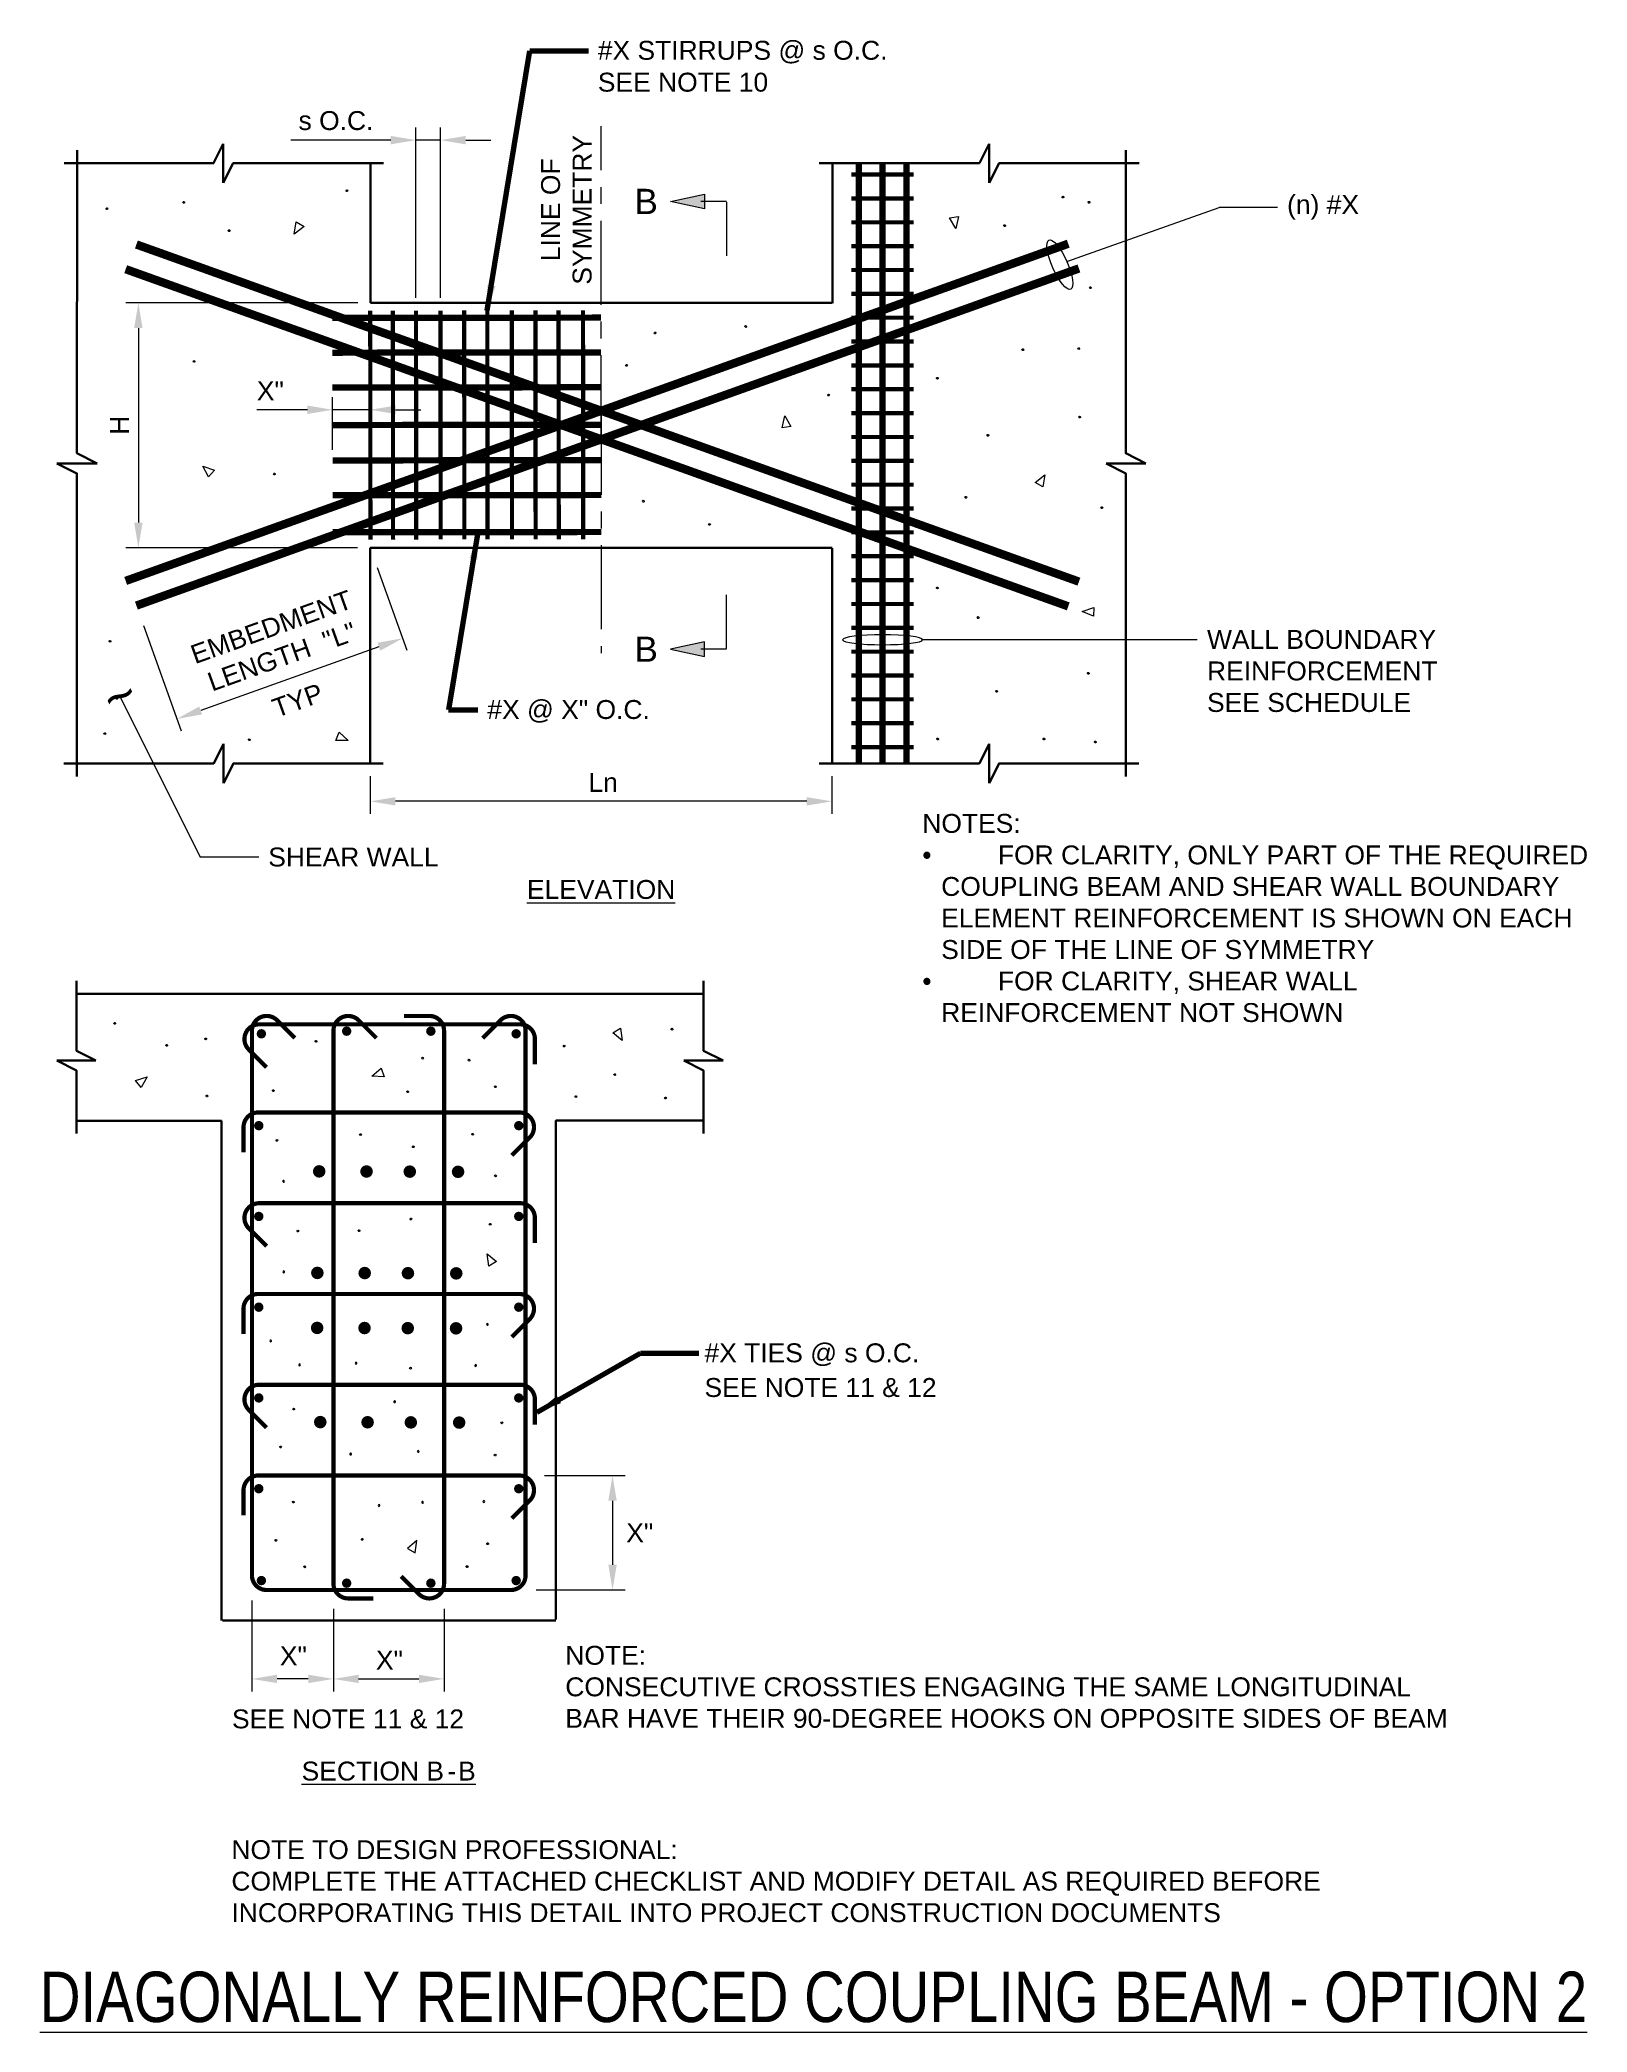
# Model space of a CAD drawing. Header units: inches. Extents: x -1340 to -1248, y 1490 to 1608.
import ezdxf

# ---------------------------------------------------------------- set-up
doc = ezdxf.new("R2010")
doc.units = ezdxf.units.IN
doc.header["$LTSCALE"] = 5
doc.header["$MEASUREMENT"] = 0
doc.linetypes.add('CENTER', pattern=[2, 1.25, -0.25, 0.25, -0.25])
for name, color, linetype, lineweight in [('S-ANNO-DIMS', 1, 'Continuous', 20), ('S-ANNO-TEXT', 7, 'Continuous', 20), ('S-DETL', 3, 'Continuous', 30), ('S-DETL-PATT', 7, 'Continuous', 15), ('S-GRID', 9, 'CENTER', 20)]:
    doc.layers.add(name, color=color, linetype=linetype, lineweight=lineweight)
doc.styles.add('Romans', font='arial.ttf')
doc.dimstyles.get("Standard").update_dxf_attribs({"dimtxt": 0.18, "dimasz": 0.18, "dimexe": 0.18, "dimexo": 0.0625, "dimgap": 0.09, "dimtad": 0, "dimtih": 1, "dimtoh": 1, "dimdec": 4, "dimzin": 0, "dimdsep": 46, "dimtxsty": 'Standard', "dimcen": 0.09, "dimadec": 0, "dimazin": 0, "dimtfac": 1, "dimtdec": 4, "dimtofl": 0, "dimtmove": 0, "dimatfit": 3, "dimfxl": 1, "dimtolj": 1, "dimtzin": 0, "dimarcsym": 0})

# ---------------------------------------------------------------- blocks, each defined once
blk = doc.blocks.new('*D0')
at = {"layer": 'Defpoints', "color": 0, "transparency": 16777216}
for p in [(-1320.65, 1592.47), (-1334.45, 1577.9), (-1320.66, 1577.9)]:
    blk.add_point(p, dxfattribs=at)
at = {"layer": 'S-ANNO-DIMS', "transparency": 16777216}
for p, q in [((-1321.4, 1592.47), (-1335.2, 1592.47)), ((-1334.45, 1590.97), (-1334.45, 1579.4)), ((-1321.41, 1577.9), (-1335.2, 1577.9))]:
    blk.add_line(p, q, dxfattribs=at)
for points in [[(-1334.7, 1590.97), (-1334.2, 1590.97), (-1334.45, 1592.47)], [(-1334.7, 1579.4), (-1334.2, 1579.4), (-1334.45, 1577.9)]]:
    blk.add_solid(points, dxfattribs=at)
at = {"layer": 'S-ANNO-DIMS', "transparency": 16777216, "insert": (-1335.57, 1585.19), "char_height": 1.125, "attachment_point": 5, "rotation": 90, "style": 'Romans'}
blk.add_mtext('\\A1;H', dxfattribs=at)
blk = doc.blocks.new('*D1')
at = {"layer": 'Defpoints', "color": 0, "transparency": 16777216}
for p in [(-1322.9, 1586.11), (-1322.9, 1582.98), (-1320.65, 1582.98)]:
    blk.add_point(p, dxfattribs=at)
at = {"layer": 'S-ANNO-DIMS', "transparency": 16777216}
for p, q in [((-1322.9, 1583.73), (-1322.9, 1586.86)), ((-1320.65, 1583.73), (-1320.65, 1586.86)), ((-1324.4, 1586.11), (-1327.4, 1586.11)), ((-1320.65, 1586.11), (-1322.9, 1586.11)), ((-1319.15, 1586.11), (-1317.65, 1586.11))]:
    blk.add_line(p, q, dxfattribs=at)
for points in [[(-1324.4, 1586.36), (-1324.4, 1585.86), (-1322.9, 1586.11)], [(-1319.15, 1586.36), (-1319.15, 1585.86), (-1320.65, 1586.11)]]:
    blk.add_solid(points, dxfattribs=at)
blk = doc.blocks.new('*D2')
at = {"layer": 'Defpoints', "color": 0, "transparency": 16777216}
for p in [(-1311.05, 1522.72), (-1311.55, 1515.91), (-1306.25, 1515.91)]:
    blk.add_point(p, dxfattribs=at)
at = {"layer": 'S-ANNO-DIMS', "transparency": 16777216}
for p, q in [((-1310.3, 1522.72), (-1305.5, 1522.72)), ((-1306.25, 1521.22), (-1306.25, 1517.41)), ((-1310.8, 1515.91), (-1305.5, 1515.91))]:
    blk.add_line(p, q, dxfattribs=at)
for points in [[(-1306.5, 1521.22), (-1306, 1521.22), (-1306.25, 1522.72)], [(-1306.5, 1517.41), (-1306, 1517.41), (-1306.25, 1515.91)]]:
    blk.add_solid(points, dxfattribs=at)
blk = doc.blocks.new('*D3')
at = {"layer": 'Defpoints', "color": 0, "transparency": 16777216}
for p in [(-1327.7, 1516.03), (-1322.85, 1515.53), (-1327.7, 1510.62)]:
    blk.add_point(p, dxfattribs=at)
at = {"layer": 'S-ANNO-DIMS', "transparency": 16777216}
for p, q in [((-1327.7, 1515.28), (-1327.7, 1509.87)), ((-1322.85, 1514.78), (-1322.85, 1509.87)), ((-1324.35, 1510.62), (-1326.2, 1510.62))]:
    blk.add_line(p, q, dxfattribs=at)
for points in [[(-1326.2, 1510.87), (-1326.2, 1510.37), (-1327.7, 1510.62)], [(-1324.35, 1510.87), (-1324.35, 1510.37), (-1322.85, 1510.62)]]:
    blk.add_solid(points, dxfattribs=at)
blk = doc.blocks.new('*D4')
at = {"layer": 'Defpoints', "color": 0, "transparency": 16777216}
for p in [(-1317.94, 1602.15), (-1317.94, 1592.01), (-1316.48, 1592.01)]:
    blk.add_point(p, dxfattribs=at)
at = {"layer": 'S-ANNO-DIMS', "transparency": 16777216}
for p, q in [((-1317.94, 1592.76), (-1317.94, 1602.9)), ((-1316.48, 1592.76), (-1316.48, 1602.9)), ((-1319.44, 1602.15), (-1325.39, 1602.15)), ((-1316.48, 1602.15), (-1317.94, 1602.15)), ((-1314.98, 1602.15), (-1313.48, 1602.15))]:
    blk.add_line(p, q, dxfattribs=at)
for points in [[(-1319.44, 1602.4), (-1319.44, 1601.9), (-1317.94, 1602.15)], [(-1314.98, 1602.4), (-1314.98, 1601.9), (-1316.48, 1602.15)]]:
    blk.add_solid(points, dxfattribs=at)
blk = doc.blocks.new('*D5')
at = {"layer": 'Defpoints', "color": 0, "transparency": 16777216}
for p in [(-1320.49, 1577.43), (-1334.4, 1573.99), (-1332.16, 1567.72)]:
    blk.add_point(p, dxfattribs=at)
at = {"layer": 'S-ANNO-DIMS', "transparency": 16777216}
for p, q in [((-1320.24, 1576.73), (-1318.48, 1571.81)), ((-1334.15, 1573.28), (-1331.9, 1567.01)), ((-1320.15, 1572.01), (-1330.74, 1568.22))]:
    blk.add_line(p, q, dxfattribs=at)
for points in [[(-1320.23, 1572.25), (-1320.06, 1571.78), (-1318.73, 1572.52)], [(-1330.83, 1568.46), (-1330.66, 1567.99), (-1332.16, 1567.72)]]:
    blk.add_solid(points, dxfattribs=at)
blk = doc.blocks.new('*D6')
at = {"layer": 'Defpoints', "color": 0, "transparency": 16777216}
for p in [(-1322.85, 1515.53), (-1316.27, 1515.53), (-1316.27, 1510.62)]:
    blk.add_point(p, dxfattribs=at)
at = {"layer": 'S-ANNO-DIMS', "transparency": 16777216}
for p, q in [((-1322.85, 1514.78), (-1322.85, 1509.87)), ((-1316.27, 1514.78), (-1316.27, 1509.87)), ((-1321.35, 1510.62), (-1317.77, 1510.62))]:
    blk.add_line(p, q, dxfattribs=at)
for points in [[(-1321.35, 1510.87), (-1321.35, 1510.37), (-1322.85, 1510.62)], [(-1317.77, 1510.87), (-1317.77, 1510.37), (-1316.27, 1510.62)]]:
    blk.add_solid(points, dxfattribs=at)
blk = doc.blocks.new('*D7')
at = {"layer": 'Defpoints', "color": 0, "transparency": 16777216}
for p in [(-1320.66, 1565.07), (-1293.2, 1565.07), (-1320.66, 1562.82)]:
    blk.add_point(p, dxfattribs=at)
at = {"layer": 'S-ANNO-DIMS', "transparency": 16777216}
for p, q in [((-1320.66, 1564.32), (-1320.66, 1562.07)), ((-1293.2, 1564.32), (-1293.2, 1562.07)), ((-1294.7, 1562.82), (-1319.16, 1562.82))]:
    blk.add_line(p, q, dxfattribs=at)
for points in [[(-1319.16, 1563.07), (-1319.16, 1562.57), (-1320.66, 1562.82)], [(-1294.7, 1563.07), (-1294.7, 1562.57), (-1293.2, 1562.82)]]:
    blk.add_solid(points, dxfattribs=at)

msp = doc.modelspace()

# ---------------------------------------------------------------- hatches: boundary and pattern name
at = {"layer": 'S-ANNO-TEXT'}
h = msp.add_hatch(color=256, dxfattribs=at)
h.dxf.hatch_style = 2
h.paths.add_polyline_path([(-1300.7865564, 1598.0695282), (-1302.8003367, 1598.5030134), (-1300.7865564, 1598.9360646)])
h = msp.add_hatch(color=256, dxfattribs=at)
h.dxf.hatch_style = 2
h.paths.add_polyline_path([(-1300.7865564, 1572.3021671), (-1302.8003367, 1571.8686818), (-1300.7865564, 1571.4356306)])
at = {"layer": 'S-DETL', "linetype": 'Continuous'}
h = msp.add_hatch(color=256, dxfattribs=at)
h.dxf.hatch_style = 1
h.paths.add_polyline_path([(-1327.4158883, 1548.9929978, 1), (-1326.8533883, 1548.9929978, 1)])
h = msp.add_hatch(color=256, dxfattribs=at)
h.dxf.hatch_style = 1
h.paths.add_polyline_path([(-1327.4158883, 1548.9929978, 1), (-1326.8533883, 1548.9929978, 1)])
h = msp.add_hatch(color=256, dxfattribs=at)
h.dxf.hatch_style = 1
h.paths.add_polyline_path([(-1327.4158883, 1548.9929978, 1), (-1326.8533883, 1548.9929978, 1)])
h = msp.add_hatch(color=256, dxfattribs=at)
h.dxf.hatch_style = 1
h.paths.add_polyline_path([(-1322.3430618, 1549.1479691, -1), (-1321.7805618, 1549.1479691, -1)])
h = msp.add_hatch(color=256, dxfattribs=at)
h.dxf.hatch_style = 1
h.paths.add_polyline_path([(-1316.7740265, 1549.1479691, 1), (-1317.3365265, 1549.1479691, 1)])
h = msp.add_hatch(color=256, dxfattribs=at)
h.dxf.hatch_style = 1
h.paths.add_polyline_path([(-1311.7012, 1548.9929978, -1), (-1312.2637, 1548.9929978, -1)])
h = msp.add_hatch(color=256, dxfattribs=at)
h.dxf.hatch_style = 1
h.paths.add_polyline_path([(-1311.7012, 1548.9929978, -1), (-1312.2637, 1548.9929978, -1)])
h = msp.add_hatch(color=256, dxfattribs=at)
h.dxf.hatch_style = 1
h.paths.add_polyline_path([(-1311.7012, 1548.9929978, -1), (-1312.2637, 1548.9929978, -1)])
h = msp.add_hatch(color=256, dxfattribs=at)
h.dxf.hatch_style = 1
h.paths.add_polyline_path([(-1327.5708597, 1543.5280034, -1), (-1327.0083597, 1543.5280034, -1)])
h = msp.add_hatch(color=256, dxfattribs=at)
h.dxf.hatch_style = 1
h.paths.add_polyline_path([(-1311.5462286, 1543.5280034, 1), (-1312.1087286, 1543.5280034, 1)])
h = msp.add_hatch(color=256, dxfattribs=at)
h.dxf.hatch_style = 1
h.paths.add_polyline_path([(-1324.0704721, 1540.8104096, -1), (-1323.3204721, 1540.8104096, -1)])
h = msp.add_hatch(color=256, dxfattribs=at)
h.dxf.hatch_style = 1
h.paths.add_polyline_path([(-1321.2557608, 1540.8014994, -1), (-1320.5057608, 1540.8014994, -1)])
h = msp.add_hatch(color=256, dxfattribs=at)
h.dxf.hatch_style = 1
h.paths.add_polyline_path([(-1318.6844247, 1540.7933596, -1), (-1317.9344247, 1540.7933596, -1)])
h = msp.add_hatch(color=256, dxfattribs=at)
h.dxf.hatch_style = 1
h.paths.add_polyline_path([(-1315.8114465, 1540.7842649, -1), (-1315.0614465, 1540.7842649, -1)])
h = msp.add_hatch(color=256, dxfattribs=at)
h.dxf.hatch_style = 1
h.paths.add_polyline_path([(-1327.5708597, 1538.1293003, -1), (-1327.0083597, 1538.1293003, -1)])
h = msp.add_hatch(color=256, dxfattribs=at)
h.dxf.hatch_style = 1
h.paths.add_polyline_path([(-1311.5462286, 1538.1293003, 1), (-1312.1087286, 1538.1293003, 1)])
h = msp.add_hatch(color=256, dxfattribs=at)
h.dxf.hatch_style = 1
h.paths.add_polyline_path([(-1324.1800904, 1534.7689568, -1), (-1323.4300904, 1534.7689568, -1)])
h = msp.add_hatch(color=256, dxfattribs=at)
h.dxf.hatch_style = 1
h.paths.add_polyline_path([(-1321.3653791, 1534.7600466, -1), (-1320.6153791, 1534.7600466, -1)])
h = msp.add_hatch(color=256, dxfattribs=at)
h.dxf.hatch_style = 1
h.paths.add_polyline_path([(-1318.794043, 1534.7519068, -1), (-1318.044043, 1534.7519068, -1)])
h = msp.add_hatch(color=256, dxfattribs=at)
h.dxf.hatch_style = 1
h.paths.add_polyline_path([(-1315.9210648, 1534.7428121, -1), (-1315.1710648, 1534.7428121, -1)])
h = msp.add_hatch(color=256, dxfattribs=at)
h.dxf.hatch_style = 1
h.paths.add_polyline_path([(-1327.5708595, 1532.7305972, -1), (-1327.0083595, 1532.7305972, -1)])
h = msp.add_hatch(color=256, dxfattribs=at)
h.dxf.hatch_style = 1
h.paths.add_polyline_path([(-1311.5462288, 1532.7305972, 1), (-1312.1087288, 1532.7305972, 1)])
h = msp.add_hatch(color=256, dxfattribs=at)
h.dxf.hatch_style = 1
h.paths.add_polyline_path([(-1324.1906578, 1531.4992874, -1), (-1323.4406578, 1531.4992874, -1)])
h = msp.add_hatch(color=256, dxfattribs=at)
h.dxf.hatch_style = 1
h.paths.add_polyline_path([(-1321.3759465, 1531.4903772, -1), (-1320.6259465, 1531.4903772, -1)])
h = msp.add_hatch(color=256, dxfattribs=at)
h.dxf.hatch_style = 1
h.paths.add_polyline_path([(-1318.8046104, 1531.4822374, -1), (-1318.0546104, 1531.4822374, -1)])
h = msp.add_hatch(color=256, dxfattribs=at)
h.dxf.hatch_style = 1
h.paths.add_polyline_path([(-1315.9316322, 1531.4731427, -1), (-1315.1816322, 1531.4731427, -1)])
h = msp.add_hatch(color=256, dxfattribs=at)
h.dxf.hatch_style = 1
h.paths.add_polyline_path([(-1327.5708597, 1527.3318941, -1), (-1327.0083597, 1527.3318941, -1)])
h = msp.add_hatch(color=256, dxfattribs=at)
h.dxf.hatch_style = 1
h.paths.add_polyline_path([(-1311.5462286, 1527.3318941, 1), (-1312.1087286, 1527.3318941, 1)])
h = msp.add_hatch(color=256, dxfattribs=at)
h.dxf.hatch_style = 1
h.paths.add_polyline_path([(-1324.0070138, 1525.8946172, -1), (-1323.2570138, 1525.8946172, -1)])
h = msp.add_hatch(color=256, dxfattribs=at)
h.dxf.hatch_style = 1
h.paths.add_polyline_path([(-1321.1923025, 1525.885707, -1), (-1320.4423025, 1525.885707, -1)])
h = msp.add_hatch(color=256, dxfattribs=at)
h.dxf.hatch_style = 1
h.paths.add_polyline_path([(-1318.6209664, 1525.8775672, -1), (-1317.8709664, 1525.8775672, -1)])
h = msp.add_hatch(color=256, dxfattribs=at)
h.dxf.hatch_style = 1
h.paths.add_polyline_path([(-1315.7479882, 1525.8684726, -1), (-1314.9979882, 1525.8684726, -1)])
h = msp.add_hatch(color=256, dxfattribs=at)
h.dxf.hatch_style = 1
h.paths.add_polyline_path([(-1327.5708597, 1521.9331909, -1), (-1327.0083597, 1521.9331909, -1)])
h = msp.add_hatch(color=256, dxfattribs=at)
h.dxf.hatch_style = 1
h.paths.add_polyline_path([(-1311.5462286, 1521.9331909, 1), (-1312.1087286, 1521.9331909, 1)])
h = msp.add_hatch(color=256, dxfattribs=at)
h.dxf.hatch_style = 1
h.paths.add_polyline_path([(-1327.4158883, 1516.4681966, -1), (-1326.8533883, 1516.4681966, -1)])
h = msp.add_hatch(color=256, dxfattribs=at)
h.dxf.hatch_style = 1
h.paths.add_polyline_path([(-1327.4158883, 1516.4681966, -1), (-1326.8533883, 1516.4681966, -1)])
h = msp.add_hatch(color=256, dxfattribs=at)
h.dxf.hatch_style = 1
h.paths.add_polyline_path([(-1322.3430618, 1516.3132252, 1), (-1321.7805618, 1516.3132252, 1)])
h = msp.add_hatch(color=256, dxfattribs=at)
h.dxf.hatch_style = 1
h.paths.add_polyline_path([(-1316.7740265, 1516.3132252, -1), (-1317.3365265, 1516.3132252, -1)])
h = msp.add_hatch(color=256, dxfattribs=at)
h.dxf.hatch_style = 1
h.paths.add_polyline_path([(-1311.7012, 1516.4681966, 1), (-1312.2637, 1516.4681966, 1)])
h = msp.add_hatch(color=256, dxfattribs=at)
h.dxf.hatch_style = 1
h.paths.add_polyline_path([(-1311.7012, 1516.4681966, 1), (-1312.2637, 1516.4681966, 1)])
h = msp.add_hatch(color=256, dxfattribs=at)
h.dxf.hatch_style = 1
h.paths.add_polyline_path([(-1311.7012, 1516.4681966, 1), (-1312.2637, 1516.4681966, 1)])

# ---------------------------------------------------------------- linework, layer by layer
at = {"layer": 'S-ANNO-TEXT'}
for p, q in [((-1279.2277169, 1594.9288358), (-1270.1760281, 1598.1440417)), ((-1266.6975125, 1598.1440417), (-1270.1760281, 1598.1440417)), ((-1335.5313274, 1569.0382851), (-1330.7664824, 1559.507956)), ((-1327.2879668, 1559.507956), (-1330.7664824, 1559.507956))]:
    msp.add_line(p, q, dxfattribs=at)
for points in [[(-1300.7865564, 1598.0695282), (-1302.8003367, 1598.5030134), (-1300.7865564, 1598.9360646), (-1300.7865564, 1598.0695282)], [(-1299.4693906, 1598.5027964), (-1300.999447, 1598.5027964)], [(-1299.4693906, 1598.4612382), (-1299.4693906, 1595.2612599)], [(-1299.4693906, 1571.910457), (-1299.4693906, 1575.1104353)], [(-1300.7865564, 1572.3021671), (-1302.8003367, 1571.8686818), (-1300.7865564, 1571.4356306), (-1300.7865564, 1572.3021671)], [(-1299.4693906, 1571.8688988), (-1300.999447, 1571.8688988)], [(-1271.4764152, 1572.4312281), (-1287.8175322, 1572.4312281)]]:
    msp.add_lwpolyline(points, dxfattribs=at)
msp.add_ellipse((-1279.6484716, 1594.7421326), major_axis=(-0.6486151, 1.4617206), ratio=0.2878488853, dxfattribs=at)
msp.add_open_spline([(-1287.8175322, 1572.4312281), (-1287.8175322, 1572.2672741), (-1288.8807917, 1572.1345701), (-1290.1920982, 1572.1345701), (-1291.5034046, 1572.1345701), (-1292.5664471, 1572.2672741), (-1292.5664471, 1572.4312281), (-1292.5664471, 1572.5949651), (-1291.5034046, 1572.727669), (-1290.1920982, 1572.727669), (-1288.8807917, 1572.727669), (-1287.8175322, 1572.5949651), (-1287.8175322, 1572.4312281)], degree=3, knots=[0, 0, 0, 0, 1, 1, 1, 2, 2, 2, 3, 3, 3, 4, 4, 4, 4], dxfattribs=at)
at = {"layer": 'S-DETL', "linetype": 'Continuous'}
for points in [[(-1329.3977312, 1601.9383636), (-1329.9797455, 1600.774335), (-1338.8720524, 1600.7742265)], [(-1336.9085536, 1582.9221897), (-1338.1038933, 1583.5201037), (-1338.095961, 1601.5503179)], [(-1329.3977312, 1601.9383636), (-1329.3977312, 1599.6100894)], [(-1283.8463227, 1601.9384743), (-1284.4283359, 1600.7744478), (-1293.9529443, 1600.7742265)], [(-1283.8463227, 1601.9384743), (-1283.8463227, 1599.6102001)], [(-1275.722344, 1601.5504264), (-1275.7302763, 1583.5210817), (-1274.5318396, 1582.9221897)], [(-1329.3977312, 1599.6100894), (-1328.8156084, 1600.774335), (-1319.8762389, 1600.7742265)], [(-1320.6523303, 1600.7742265), (-1320.6523303, 1592.469105)], [(-1293.1768529, 1600.7742265), (-1293.1768529, 1592.445559)], [(-1283.8463227, 1599.6102001), (-1283.2641988, 1600.7744478), (-1274.9372465, 1600.7742265)], [(-1293.1879206, 1592.4682369), (-1320.6523303, 1592.4682369)], [(-1338.104099, 1564.2940607), (-1338.1037888, 1582.3249017), (-1339.2990159, 1582.9221897)], [(-1339.2990159, 1582.9221897), (-1336.9085536, 1582.9221897)], [(-1274.5318396, 1582.9221897), (-1276.9024176, 1582.9221897)], [(-1276.9024176, 1582.9221897), (-1275.7302876, 1582.325967), (-1275.7214759, 1564.2940607)], [(-1293.1960586, 1577.9034583), (-1320.6604683, 1577.9034583)], [(-1320.6604683, 1577.9034583), (-1320.6604683, 1565.0701521)], [(-1293.1849909, 1577.8799123), (-1293.1960586, 1565.0701521)], [(-1329.382277, 1566.2342892), (-1329.9642913, 1565.0702606), (-1338.8801904, 1565.0701521)], [(-1329.382277, 1566.2342892), (-1329.382277, 1563.906015)], [(-1283.8463227, 1566.2343998), (-1284.4283359, 1565.0703733), (-1293.9611078, 1565.0703862)], [(-1283.8463227, 1566.2343998), (-1283.8463227, 1563.9061256)], [(-1329.382277, 1563.906015), (-1328.8001542, 1565.0702606), (-1319.8843769, 1565.0701521)], [(-1283.8463227, 1563.9061256), (-1283.2641988, 1565.0703733), (-1274.9453845, 1565.0701521)], [(-1336.9707417, 1547.3975351), (-1338.1346636, 1547.9795692), (-1338.1350958, 1552.1454147)], [(-1300.8439717, 1551.3693233), (-1338.1350958, 1551.3693233)], [(-1299.6796176, 1547.3975351), (-1300.8435395, 1547.9795692), (-1300.8439717, 1552.1454147)], [(-1339.2990159, 1547.3975351), (-1338.1346639, 1546.8154314), (-1338.1350958, 1543.056231)], [(-1336.9707417, 1547.3975351), (-1339.2990159, 1547.3975351)], [(-1302.0078918, 1547.3975351), (-1300.8435398, 1546.8154314), (-1300.8439717, 1543.056231)], [(-1299.6796176, 1547.3975351), (-1302.0078918, 1547.3975351)], [(-1329.5109639, 1514.091871), (-1329.5109639, 1543.8136592), (-1338.1350958, 1543.8136592)], [(-1309.6217494, 1514.153069), (-1309.6217494, 1543.8323224), (-1300.8439717, 1543.8323224)], [(-1309.6217494, 1514.091871), (-1329.4415194, 1514.091871)]]:
    msp.add_lwpolyline(points, dxfattribs=at)
at = {"layer": 'S-DETL'}
for points, const_width in [([(-1288.33549, 1600.1016734), (-1292.0484892, 1600.1016734)], 0.25), ([(-1291.6109892, 1600.774118), (-1291.6109892, 1565.0703575)], 0.375), ([(-1290.1919896, 1600.774118), (-1290.1919896, 1565.0703405)], 0.375), ([(-1288.77299, 1600.774118), (-1288.77299, 1565.0703228)], 0.375), ([(-1288.33549, 1598.6826738), (-1292.0484892, 1598.6826738)], 0.25), ([(-1288.33549, 1597.2636742), (-1292.0484892, 1597.2636742)], 0.25), ([(-1279.1487075, 1595.9867916), (-1335.2042631, 1575.9312361)], 0.5), ([(-1278.5128568, 1575.8871823), (-1334.5684124, 1595.9427378)], 0.5), ([(-1288.33549, 1595.8446747), (-1292.0484892, 1595.8446747)], 0.25), ([(-1279.1487075, 1574.4175642), (-1335.2042631, 1594.4731198)], 0.5), ([(-1278.5128568, 1594.5171736), (-1334.5684124, 1574.461618)], 0.5), ([(-1288.33549, 1594.4256751), (-1292.0484892, 1594.4256751)], 0.25), ([(-1288.33549, 1593.0066755), (-1292.0484892, 1593.0066755)], 0.25), ([(-1306.9308377, 1591.5905365), (-1322.9103737, 1591.5771108)], 0.375), ([(-1320.6605495, 1592.0083363), (-1320.6491089, 1578.3915254)], 0.25), ([(-1319.3144398, 1592.0094672), (-1319.3029992, 1578.3926564)], 0.25), ([(-1317.9385391, 1592.0106232), (-1317.9270985, 1578.3938124)], 0.25), ([(-1316.4834166, 1592.0118458), (-1316.471976, 1578.395035)], 0.25), ([(-1315.0727666, 1592.0211959), (-1315.0613261, 1578.4043851)], 0.25), ([(-1313.696866, 1592.0223519), (-1313.6854254, 1578.4055411)], 0.25), ([(-1312.2416331, 1592.0235746), (-1312.2301925, 1578.4067638)], 0.25), ([(-1310.8361622, 1592.0247554), (-1310.8247216, 1578.4079446)], 0.25), ([(-1309.4602615, 1592.0259115), (-1309.4488209, 1578.4091006)], 0.25), ([(-1308.005139, 1592.027134), (-1307.9936984, 1578.4103232)], 0.25), ([(-1288.33549, 1591.587676), (-1292.0484892, 1591.587676)], 0.25), ([(-1306.9290976, 1589.5194032), (-1322.9086336, 1589.5059775)], 0.375), ([(-1288.33549, 1590.1686764), (-1292.0484892, 1590.1686764)], 0.25), ([(-1288.33549, 1588.7496768), (-1292.0484892, 1588.7496768)], 0.25), ([(-1306.9273576, 1587.4483803), (-1322.9068936, 1587.4349547)], 0.375), ([(-1288.33549, 1587.3306773), (-1292.0484892, 1587.3306773)], 0.25), ([(-1288.33549, 1585.9116777), (-1292.0484892, 1585.9116777)], 0.25), ([(-1306.9254816, 1585.2156036), (-1322.9050176, 1585.2021779)], 0.375), ([(-1288.33549, 1584.4926781), (-1292.0484892, 1584.4926781)], 0.25), ([(-1306.9237143, 1583.1121417), (-1322.9032504, 1583.098716)], 0.375), ([(-1288.33549, 1583.0736786), (-1292.0484892, 1583.0736786)], 0.25), ([(-1306.9219742, 1581.0410084), (-1322.9015102, 1581.0275828)], 0.375), ([(-1288.33549, 1581.654679), (-1292.0484892, 1581.654679)], 0.25), ([(-1288.33549, 1580.2356794), (-1292.0484892, 1580.2356794)], 0.25), ([(-1306.9201255, 1578.8405604), (-1322.8996615, 1578.8271347)], 0.375), ([(-1288.33549, 1578.8166799), (-1292.0484892, 1578.8166799)], 0.25), ([(-1288.33549, 1577.3976803), (-1292.0484892, 1577.3976803)], 0.25), ([(-1288.33549, 1575.9786807), (-1292.0484892, 1575.9786807)], 0.25), ([(-1288.33549, 1574.5596812), (-1292.0484892, 1574.5596812)], 0.25), ([(-1288.33549, 1573.1406816), (-1292.0484892, 1573.1406816)], 0.25), ([(-1288.33549, 1571.721682), (-1292.0484892, 1571.721682)], 0.25), ([(-1288.33549, 1570.3026825), (-1292.0484892, 1570.3026825)], 0.25), ([(-1288.33549, 1568.8836829), (-1292.0484892, 1568.8836829)], 0.25), ([(-1288.33549, 1567.4646833), (-1292.0484892, 1567.4646833)], 0.25), ([(-1288.33549, 1566.0456838), (-1292.0484892, 1566.0456838)], 0.25), ([(-1312.2962286, 1549.5542191), (-1326.8208597, 1549.5542191)], 0.25)]:
    msp.add_lwpolyline(points, dxfattribs=dict(at, const_width=const_width))
at = {"layer": 'S-DETL', "const_width": 0.25}
for points in [[(-1325.1414811, 1548.7372774), (-1326.2021413, 1549.7979376, 0.6681786379), (-1327.6958597, 1549.1792191, 0.6681786379)], [(-1320.2932405, 1548.7372774), (-1321.3539006, 1549.7979376, 0.6681786379), (-1322.8476191, 1549.1792191, 0.6681786379)], [(-1316.2694692, 1516.2819752), (-1316.2694692, 1549.1792191, 0.4142135624), (-1317.1444692, 1550.0542191), (-1318.6444692, 1550.0542191)], [(-1313.9756072, 1548.7372774), (-1312.914947, 1549.7979376, -0.6681786379), (-1311.4212286, 1549.1792191, -0.6681786379)], [(-1327.6958597, 1549.1792191), (-1327.6958597, 1516.7819752, 0.4142135624), (-1326.8208597, 1515.9069752), (-1312.2962286, 1515.9069752, 0.4142135624), (-1311.4212286, 1516.7819752), (-1311.4212286, 1549.1792191)], [(-1322.8476191, 1549.1792191), (-1322.8476191, 1516.2819752, 0.4142135624), (-1321.9726191, 1515.4069752), (-1320.4726191, 1515.4069752)], [(-1318.8238478, 1516.7239169), (-1317.7631877, 1515.6632568, 0.6681786379), (-1316.2694692, 1516.2819752, 0.6681786379)]]:
    msp.add_lwpolyline(points, format="xyb", dxfattribs=at)
at = {"layer": 'S-DETL'}
for points in [[(-1326.8250985, 1546.9998405, 0.25, 0.25, 0), (-1327.8857587, 1548.0605007, 0.25, 0.25, -0.6681786379), (-1327.2670402, 1549.5542191, 0.25, 0.25, 0), (-1311.7424092, 1549.5542191, 0.25, 0.25, -0.4142135624), (-1310.8674092, 1548.6792191, 0.25, 0.25, 0), (-1310.8674092, 1547.1792191, 0, 0, 0)], [(-1312.2381704, 1541.7594321, 0.25, 0.25, 0), (-1311.1775102, 1542.8200922, 0.25, 0.25, 0.6681786379), (-1311.7962286, 1544.3138107, 0.25, 0.25, 0), (-1327.3208597, 1544.3138107, 0.25, 0.25, 0.4142135624), (-1328.1958597, 1543.4388107, 0.25, 0.25, 0), (-1328.1958597, 1541.9388107, 0, 0, 0)], [(-1326.8250985, 1536.360729, 0.25, 0.25, 0), (-1327.8857587, 1537.4213891, 0.25, 0.25, -0.6681786379), (-1327.2670402, 1538.9151076, 0.25, 0.25, 0), (-1311.7424092, 1538.9151076, 0.25, 0.25, -0.4142135624), (-1310.8674092, 1538.0401076, 0.25, 0.25, 0), (-1310.8674092, 1536.5401076, 0, 0, 0)], [(-1312.2381702, 1530.9620259, 0.25, 0.25, 0), (-1311.17751, 1532.022686, 0.25, 0.25, 0.6681786379), (-1311.7962284, 1533.5164045, 0.25, 0.25, 0), (-1327.3208595, 1533.5164045, 0.25, 0.25, 0.4142135624), (-1328.1958595, 1532.6414045, 0.25, 0.25, 0), (-1328.1958595, 1531.1414045, 0, 0, 0)], [(-1326.8250985, 1525.5633227, 0.25, 0.25, 0), (-1327.8857587, 1526.6239829, 0.25, 0.25, -0.6681786379), (-1327.2670402, 1528.1177013, 0.25, 0.25, 0), (-1311.7424092, 1528.1177013, 0.25, 0.25, -0.4142135624), (-1310.8674092, 1527.2427013, 0.25, 0.25, 0), (-1310.8674092, 1525.7427013, 0, 0, 0)], [(-1312.2381704, 1520.1646196, 0.25, 0.25, 0), (-1311.1775102, 1521.2252798, 0.25, 0.25, 0.6681786379), (-1311.7962286, 1522.7189982, 0.25, 0.25, 0), (-1327.3208597, 1522.7189982, 0.25, 0.25, 0.4142135624), (-1328.1958597, 1521.8439982, 0.25, 0.25, 0), (-1328.1958597, 1520.3439982, 0, 0, 0)]]:
    msp.add_lwpolyline(points, format="xyseb", dxfattribs=at)
at = {"layer": 'S-DETL-PATT', "flags": 128}
for points in [[(-1322.0383015, 1599.0935051, -1), (-1322.0563053, 1599.19561, -1)], [(-1279.4532889, 1598.7086924, -1), (-1279.4712928, 1598.8107973, -1)], [(-1336.3120262, 1598.021145, -1), (-1336.33003, 1598.1232499, -1)], [(-1331.7412143, 1598.4008349, -1), (-1331.7592181, 1598.5029398, -1)], [(-1277.8965001, 1598.4008349, -1), (-1277.914504, 1598.5029398, -1)], [(-1329.0459623, 1596.7076443, -1), (-1329.0639662, 1596.8097492, -1)], [(-1282.9186252, 1597.0155019, -1), (-1282.936629, 1597.1176067, -1)], [(-1277.8194974, 1593.3212632, -1), (-1277.8375013, 1593.423368, -1)], [(-1303.7105853, 1590.6275522, -1), (-1303.7285891, 1590.7296571, -1)], [(-1298.320067, 1591.0123723, -1), (-1298.3380709, 1591.1144772, -1)], [(-1281.8405158, 1589.6270319, -1), (-1281.8585196, 1589.7291367, -1)], [(-1278.5125647, 1589.7039944, -1), (-1278.5305685, 1589.8060993, -1)], [(-1331.1251641, 1588.9343616, -1), (-1331.1431679, 1589.0364665, -1)], [(-1305.4047449, 1588.703474, -1), (-1305.4227487, 1588.8055789, -1)], [(-1286.9229946, 1587.9338413, -1), (-1286.9409984, 1588.0359462, -1)], [(-1293.3916079, 1586.9333209, -1), (-1293.4096118, 1587.0354258, -1)], [(-1278.4521966, 1585.6249504, -1), (-1278.4702004, 1585.7270553, -1)], [(-1283.9197175, 1584.5474601, -1), (-1283.9377214, 1584.649565, -1)], [(-1326.3507104, 1582.2385693, -1), (-1326.3687142, 1582.3406741, -1)], [(-1285.228835, 1580.8532288, -1), (-1285.2468388, 1580.9553337, -1)], [(-1304.4036525, 1580.6223412, -1), (-1304.4216564, 1580.7244461, -1)], [(-1277.1430791, 1580.2375211, -1), (-1277.161083, 1580.339626, -1)], [(-1300.4762714, 1579.2370008, -1), (-1300.4942753, 1579.3391056, -1)], [(-1286.9229946, 1575.4658069, -1), (-1286.9409984, 1575.5679118, -1)], [(-1284.4971947, 1573.7020976, -1), (-1284.5151985, 1573.8042025, -1)], [(-1336.1270863, 1572.2888509, -1), (-1336.1450902, 1572.3909557, -1)], [(-1277.9375776, 1570.3881077, -1), (-1277.9555814, 1570.4902125, -1)], [(-1283.4050985, 1569.3106174, -1), (-1283.4231024, 1569.4127222, -1)], [(-1335.7304479, 1568.891141, -1), (-1335.7484518, 1568.9932459, -1)], [(-1336.4360596, 1566.8011418, -1), (-1336.4540634, 1566.9032467, -1)], [(-1327.8418583, 1566.429049, -1), (-1327.8598621, 1566.5311539, -1)], [(-1286.8972864, 1566.4829077, -1), (-1286.9152902, 1566.5850126, -1)], [(-1280.5826928, 1566.4829077, -1), (-1280.6006966, 1566.5850126, -1)], [(-1277.5300012, 1566.3001707, -1), (-1277.548005, 1566.4022756, -1)], [(-1335.8464703, 1549.564845, -1), (-1335.8644742, 1549.6669498, -1)], [(-1302.7052142, 1549.2158542, -1), (-1302.7232181, 1549.3179591, -1)], [(-1332.7563824, 1548.2523119, -1), (-1332.7743862, 1548.3544168, -1)], [(-1330.4388165, 1548.6383467, -1), (-1330.4568203, 1548.7404516, -1)], [(-1323.8768493, 1548.4950977, -1), (-1323.8948532, 1548.5972025, -1)], [(-1309.1171581, 1548.212149, -1), (-1309.135162, 1548.3142538, -1)], [(-1317.5376678, 1547.4913925, -1), (-1317.5556717, 1547.5934973, -1)], [(-1314.7736159, 1547.3724842, -1), (-1314.7916198, 1547.4745891, -1)], [(-1306.1043167, 1546.5135738, -1), (-1306.1223205, 1546.6156786, -1)], [(-1330.3615557, 1545.2411889, -1), (-1330.3795595, 1545.3432937, -1)], [(-1326.4216849, 1545.561189, -1), (-1326.4396888, 1545.6632938, -1)], [(-1318.4220467, 1545.4914316, -1), (-1318.4400506, 1545.5935365, -1)], [(-1313.2115361, 1545.7928172, -1), (-1313.22954, 1545.8949221, -1)], [(-1308.421897, 1545.2010333, -1), (-1308.4399008, 1545.3031382, -1)], [(-1303.0914752, 1545.1238264, -1), (-1303.1094791, 1545.2259312, -1)], [(-1321.2307651, 1542.9447795, -1), (-1321.248769, 1543.0468844, -1)], [(-1314.5671104, 1542.9690221, -1), (-1314.5851142, 1543.071127, -1)], [(-1326.2020217, 1542.6056363, -1), (-1326.2200256, 1542.7077412, -1)], [(-1318.0905266, 1542.2195942, -1), (-1318.1085304, 1542.321699, -1)], [(-1313.2024492, 1540.4922594, -1), (-1313.2204531, 1540.5943643, -1)], [(-1325.8227621, 1540.1664445, 1), (-1325.8067974, 1540.268888, 1)], [(-1324.9572263, 1537.2074263, -1), (-1324.9752301, 1537.3095312, -1)], [(-1321.3140574, 1537.2282509, -1), (-1321.3320612, 1537.3303558, -1)], [(-1318.2329433, 1537.9231209, -1), (-1318.2509472, 1538.0252258, -1)], [(-1313.5205506, 1537.6142931, -1), (-1313.5385545, 1537.7163979, -1)], [(-1325.8143041, 1534.7825853, 1), (-1325.7983394, 1534.8850288, 1)], [(-1313.7011529, 1531.652348, 1), (-1313.6851882, 1531.7547915, 1)], [(-1326.5859991, 1530.6749975, 1), (-1326.5700343, 1530.777441, 1)], [(-1324.8727424, 1529.2510619, 1), (-1324.8567777, 1529.3535054, 1)], [(-1321.5102925, 1529.3497145, 1), (-1321.4943277, 1529.452158, 1)], [(-1318.2562717, 1529.0511379, -1), (-1318.2742755, 1529.1532428, -1)], [(-1314.3985872, 1529.2095397, 1), (-1314.3826225, 1529.3119832, 1)], [(-1325.1991321, 1526.6192173, -1), (-1325.2171359, 1526.7213222, -1)], [(-1319.2143166, 1527.0572771, 1), (-1319.1983518, 1527.1597206, 1)], [(-1312.8252751, 1525.8014439, -1), (-1312.843279, 1525.9035487, -1)], [(-1325.9860709, 1524.3635257, -1), (-1326.0040747, 1524.4656306, -1)], [(-1321.8318144, 1523.9401265, 1), (-1321.8158497, 1524.04257, 1)], [(-1317.8170347, 1524.0974029, 1), (-1317.80107, 1524.1998464, 1)], [(-1313.2208263, 1523.8784409, -1), (-1313.2388301, 1523.9805458, -1)], [(-1325.2250847, 1521.0876018, -1), (-1325.2430886, 1521.1897066, -1)], [(-1320.1443534, 1520.8835862, 1), (-1320.1283887, 1520.9860297, 1)], [(-1317.5544948, 1521.0696204, 1), (-1317.5385301, 1521.1720639, 1)], [(-1313.9116348, 1521.1214296, 1), (-1313.8956701, 1521.2238731, 1)], [(-1326.2635009, 1518.809256, -1), (-1326.2815048, 1518.9113609, -1)], [(-1321.1275498, 1518.8700258, -1), (-1321.1455536, 1518.9721307, -1)], [(-1313.6702086, 1518.6128958, -1), (-1313.6882125, 1518.7150007, -1)], [(-1324.5464496, 1517.2358967, -1), (-1324.5644535, 1517.3380016, -1)], [(-1314.8883465, 1517.2487187, -1), (-1314.9063504, 1517.3508236, -1)]]:
    msp.add_lwpolyline(points, format="xyb", close=True, dxfattribs=at)
for points in [[(-1285.679655, 1597.6117093), (-1285.8376361, 1596.8958775), (-1286.2026373, 1597.524654)], [(-1324.5995427, 1597.0116099), (-1325.180691, 1596.5647991), (-1325.0561285, 1597.2810881)], [(-1296.1630746, 1585.035874), (-1296.0050935, 1585.7517059), (-1295.6400923, 1585.1229294)], [(-1330.2729428, 1582.1122784), (-1330.6120502, 1582.7621856), (-1329.9282733, 1582.5151332)], [(-1281.1154124, 1581.7878097), (-1280.5342641, 1582.2346205), (-1280.6588267, 1581.5183315)], [(-1277.6395469, 1573.8275469), (-1278.3170706, 1574.1074308), (-1277.6344648, 1574.3577009)], [(-1322.5181408, 1566.9385753), (-1321.9772028, 1566.4438437), (-1322.7042399, 1566.4421317)], [(-1305.773031, 1549.3186181), (-1305.6766557, 1548.5919235), (-1306.234699, 1549.0579424)], [(-1319.8250708, 1546.4397332), (-1320.5574607, 1546.4710113), (-1320.0016185, 1546.9396533)], [(-1334.6240836, 1546.2076362), (-1333.9251645, 1546.4287365), (-1334.2872003, 1545.7982479)], [(-1313.6169939, 1535.1791678), (-1313.7133692, 1535.9058624), (-1313.155326, 1535.4398435)], [(-1317.9792349, 1518.1259318), (-1317.8973661, 1518.8544033), (-1318.4460079, 1518.377352)]]:
    msp.add_lwpolyline(points, close=True, dxfattribs=at)
at = {"layer": 'S-GRID', "linetype": 'CENTER', "ltscale": 0.8}
for points in [[(-1306.9201255, 1584.3536216), (-1306.9201255, 1602.9792362)], [(-1306.9201255, 1586.0507343), (-1306.9201255, 1571.6340893)]]:
    msp.add_lwpolyline(points, dxfattribs=at)

# ---------------------------------------------------------------- texts
at = {"layer": 'S-ANNO-DIMS', "style": 'Romans'}
for s, insert, char_height, attachment_point in [('s O.C.', (-1322.697684, 1603.8758636), 1.12499999, 2), ('X" ', (-1305.4342495, 1519.8754867), 1.12499999, 1), ('SEE NOTE 11 & 12', (-1321.9826645, 1508.8035014), 1.124999992, 2)]:
    msp.add_mtext(s, dxfattribs=dict(at, insert=insert, char_height=char_height, attachment_point=attachment_point))
at = {"layer": 'S-ANNO-DIMS', "char_height": 1.12499999, "attachment_point": 1, "style": 'Romans'}
for s, insert, width in [('X"', (-1327.4032504, 1587.8010884), 1.601858788), ('Ln', (-1307.6845662, 1564.5076521), 1.756864756), ('X"', (-1326.0345293, 1512.5535013), 1.614186977), ('X"', (-1320.3213341, 1512.3035013), 1.614186977)]:
    msp.add_mtext(s, dxfattribs=dict(at, insert=insert, width=width))
at = {"layer": 'S-ANNO-DIMS', "rotation": 19.68619252, "style": 'Romans'}
for s, insert, char_height, attachment_point in [('\\A1;EMBEDMENT\\PLENGTH  "L"', (-1325.7183323, 1570.88289), 1.124999992, 8), ('TYP', (-1325.1709212, 1569.3528684), 1.12499999, 2)]:
    msp.add_mtext(s, dxfattribs=dict(at, insert=insert, char_height=char_height, attachment_point=attachment_point))
at = {"layer": 'S-ANNO-TEXT', "char_height": 1.124999992, "attachment_point": 1, "style": 'Romans'}
for s, insert, line_spacing_factor in [('#X STIRRUPS @ s O.C.\\PSEE NOTE 10', (-1307.1260992, 1608.0546951), 1.010778), ('#X TIES @ s O.C.\\PSEE NOTE 11 & 12', (-1300.7815972, 1530.5780721), 1.1)]:
    msp.add_mtext(s, dxfattribs=dict(at, insert=insert, line_spacing_factor=line_spacing_factor))
at = {"layer": 'S-ANNO-TEXT', "style": 'Romans'}
for s, insert, char_height, attachment_point, rotation in [('LINE OF\\PSYMMETRY', (-1307.4826254, 1598.0049866), 1.12499999, 8, 90), ('~', (-1335.5313274, 1569.0382851), 2.25, 5, 206.563448914)]:
    msp.add_mtext(s, dxfattribs=dict(at, insert=insert, char_height=char_height, attachment_point=attachment_point, rotation=rotation))
at = {"layer": 'S-ANNO-TEXT', "attachment_point": 1, "style": 'Romans'}
for s, insert, char_height, width in [('B', (-1304.9510871, 1599.2530134), 1.5, 1.410839008), ('(n) #X', (-1266.1350125, 1598.8815076), 1.12499999, 4.301156603), ('B', (-1304.9510871, 1572.6186818), 1.5, 1.410839008), ('\\pxa0.5;NOTES: \\P\\pi-1,l1;•^IFOR CLARITY, ONLY PART OF THE REQUIRED COUPLING BEAM AND SHEAR WALL BOUNDARY ELEMENT REINFORCEMENT IS SHOWN ON EACH SIDE OF THE LINE OF SYMMETRY \\P•^IFOR CLARITY, SHEAR WALL REINFORCEMENT NOT SHOWN', (-1287.8296599, 1562.0701521), 1.124999992, 39.754182535), ('NOTE TO DESIGN PROFESSIONAL: \\PCOMPLETE THE ATTACHED CHECKLIST AND MODIFY DETAIL AS REQUIRED BEFORE \\PINCORPORATING THIS DETAIL INTO PROJECT CONSTRUCTION DOCUMENTS', (-1328.9171941, 1501.0276488), 1.124999992, 119.882235107)]:
    msp.add_mtext(s, dxfattribs=dict(at, insert=insert, char_height=char_height, width=width))
at = {"layer": 'S-ANNO-TEXT', "style": 'Romans'}
for s, insert, char_height, attachment_point in [('WALL BOUNDARY\\PREINFORCEMENT\\PSEE SCHEDULE', (-1270.8947304, 1573.0129129), 1.124999992, 1), ('#X @ X" O.C.', (-1313.6957979, 1568.8444434), 1.124999992, 1), ('SHEAR WALL', (-1326.7254668, 1560.070456), 1.12499999, 1), ('{\\LELEVATION}', (-1306.9282635, 1558.1402797), 1.124999992, 2), ('NOTE:\\PCONSECUTIVE CROSSTIES ENGAGING THE SAME LONGITUDINAL \\PBAR HAVE THEIR 90-DEGREE HOOKS ON OPPOSITE SIDES OF BEAM', (-1309.0592495, 1512.5864993), 1.124999992, 1), ('{\\LSECTION \\T1.2;B-\\T1;B}', (-1319.5663567, 1505.7000055), 1.124999992, 2), ('{\\W0.8;\\LDIAGONALLY REINFORCED COUPLING BEAM - OPTION 2}', (-1294.2990159, 1493.2079011), 3, 2)]:
    msp.add_mtext(s, dxfattribs=dict(at, insert=insert, char_height=char_height, attachment_point=attachment_point))

# ---------------------------------------------------------------- dimensions: what is measured, and where the dimension line sits
at = {"layer": 'S-ANNO-DIMS'}
for base, p1, p2, angle, text, picture, middle in [((-1317.9385391, 1602.1492265), (-1316.4834166, 1592.0118458), (-1317.9385391, 1592.0106232), 180, ' ', '*D4', (-1324.6443075, 1602.1492265)), ((-1334.4479032, 1577.9034583), (-1320.6523303, 1592.469105), (-1320.6604683, 1577.9034583), 270, 'H', '*D0', (-1334.4479032, 1585.1862817)), ((-1322.9032504, 1586.1135884), (-1320.6529651, 1582.981231), (-1322.9032504, 1582.9793404), 180, ' ', '*D1', (-1326.6532504, 1586.1135884)), ((-1332.1552997, 1567.7169347), (-1320.4920341, 1577.4326824), (-1334.3999782, 1573.9908421), 199.68619252, ' ', '*D5', (-1325.4446268, 1570.1178792)), ((-1320.6604683, 1562.8201521), (-1293.1960586, 1565.0701521), (-1320.6604683, 1565.0701521), 180, ' ', '*D7', (-1307.1615534, 1562.8201521)), ((-1306.2467495, 1515.9069752), (-1311.0462286, 1522.7189982), (-1311.5462286, 1515.9069752), 270, ' ', '*D2', (-1306.2467495, 1519.3129867)), ((-1327.6958597, 1510.6160014), (-1322.8476191, 1515.5319752), (-1327.6958597, 1516.0319752), 180, ' ', '*D3', (-1325.2717394, 1510.6160014))]:
    dim = msp.add_linear_dim(base=base, p1=p1, p2=p2, angle=angle, text=text, dimstyle='Standard', override={"dimscale": 12, "dimtxt": 0.09375, "dimasz": 0.125, "dimexe": 0.0625, "dimgap": 0.0625, "dimtih": 0, "dimtoh": 0, "dimdec": 5, "dimlfac": 1, "dimrnd": 0.03125, "dimzin": 7, "dimlunit": 4, "dimtxsty": 'Romans', "dimcen": 0.125, "dimclrd": 256, "dimclre": 256, "dimclrt": 256, "dimadec": 4, "dimtdec": 5, "dimtofl": 1, "dimtvp": 1, "dimfrac": 2, "dimtzin": 3, "dimlwd": 65535, "dimlwe": 65535}, dxfattribs=at)
    dim.commit()
    dim.dimension.update_dxf_attribs({"geometry": picture, "text_midpoint": middle, "dimtype": 128})
dim = msp.add_linear_dim(base=(-1316.2694692, 1510.6160014), p1=(-1322.8476191, 1515.5319752), p2=(-1316.2694692, 1515.5319752), text=' ', dimstyle='Standard', override={"dimscale": 12, "dimtxt": 0.09375, "dimasz": 0.125, "dimexe": 0.0625, "dimgap": 0.0625, "dimtih": 0, "dimtoh": 0, "dimdec": 5, "dimlfac": 1, "dimrnd": 0.03125, "dimzin": 7, "dimlunit": 4, "dimtxsty": 'Romans', "dimcen": 0.125, "dimclrd": 256, "dimclre": 256, "dimclrt": 256, "dimadec": 4, "dimtdec": 5, "dimtofl": 1, "dimtvp": 1, "dimfrac": 2, "dimtzin": 3, "dimlwd": 65535, "dimlwe": 65535}, dxfattribs=at)
dim.commit()
dim.dimension.update_dxf_attribs({"geometry": '*D6', "text_midpoint": (-1320.4234988, 1510.6160014), "dimtype": 128})

# ---------------------------------------------------------------- leaders
at = {"layer": 'S-ANNO-TEXT'}
for points in [[(-1313.696866, 1592.0223519), (-1311.1671148, 1607.4578318), (-1307.6885992, 1607.4578318)], [(-1314.2826018, 1578.7092494), (-1315.9975558, 1568.2627585), (-1314.2582979, 1568.2627585)], [(-1310.7424092, 1526.4927013), (-1304.5952365, 1529.9963872), (-1301.1167209, 1529.9963872)]]:
    msp.add_leader(points, dimstyle='Standard', override={"dimscale": 12, "dimtxt": 0.09375, "dimasz": 0.125, "dimexe": 0.0625, "dimgap": 0.0625, "dimtih": 0, "dimtoh": 0, "dimdec": 5, "dimlfac": 1, "dimrnd": 0.03125, "dimzin": 7, "dimlunit": 4, "dimtxsty": 'Romans', "dimcen": 0.125, "dimclrd": 256, "dimclre": 256, "dimclrt": 256, "dimadec": 4, "dimtdec": 5, "dimtofl": 1, "dimtvp": 1, "dimfrac": 2, "dimtzin": 3, "dimlwd": 65535, "dimlwe": 65535}, dxfattribs=at)

doc.saveas('drawing.dxf')
